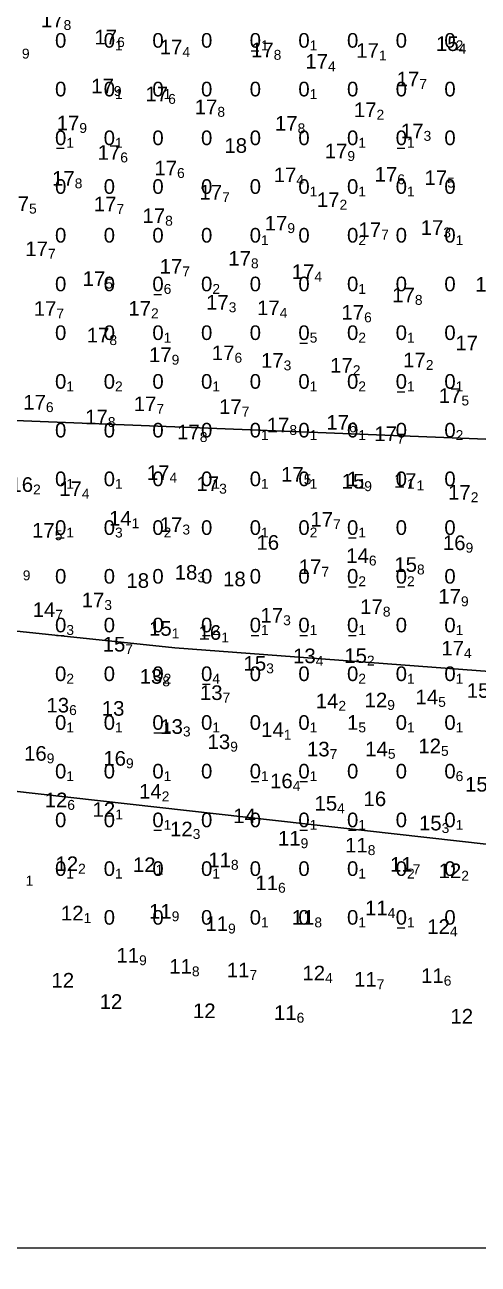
# Model space of a CAD drawing. Header units: millimetres. Extents: x 0 to 581027, y 0 to 6627194.
# Drawn here: x 580320.9 to 580376.8, y 6625619.3 to 6625771.9 of the extents above; entities that cross this region are included whole.
import ezdxf
from ezdxf.enums import TextEntityAlignment as Align

# ---------------------------------------------------------------- set-up
doc = ezdxf.new("R2010")
doc.units = ezdxf.units.MM
doc.layers.add('Soundings_1000', color=7, linetype='Continuous', true_color=0x000000)
doc.layers.add('soundings_diff', color=7, linetype='Continuous', true_color=0x000000)
for name, color, linetype in [('tiff', 7, 'Continuous'), ('tiff17.2', 7, 'Continuous'), ('Этап 4.2 верхняя бровка', 7, 'Continuous'), ('Этап 4.2 нижняя бровка', 7, 'Continuous'), ('Этап 4.2 рабочая прорезь', 7, 'Continuous'), ('Этап 5.2 верхняя бровка', 7, 'Continuous'), ('Этап 5.2 нижняя бровка', 7, 'Continuous')]:
    doc.layers.add(name, color=color, linetype=linetype)
doc.styles.get("Standard").update_dxf_attribs({"font": 'arial.ttf'})
picture_1 = doc.add_image_def('image2.tif', size_in_pixel=(3838, 2796))
picture_2 = doc.add_image_def('image3.tif', size_in_pixel=(3838, 2796))
picture_3 = doc.add_image_def('image4.tif', size_in_pixel=(2844, 2049))

msp = doc.modelspace()

# ---------------------------------------------------------------- linework, layer by layer
at = {"layer": 'soundings_diff', "color": 18, "true_color": 0x000000}
for p, q in [((580348.78, 6625768.72, -0.12), (580349.72, 6625768.72, -0.12)), ((580324.78, 6625756.72, -0.11), (580325.72, 6625756.72, -0.11)), ((580366.78, 6625756.72, -0.05), (580367.72, 6625756.72, -0.05)), ((580336.78, 6625738.72, -0.55), (580337.72, 6625738.72, -0.55)), ((580354.78, 6625732.72, -0.46), (580355.72, 6625732.72, -0.46)), ((580366.78, 6625726.72, -0.06), (580367.72, 6625726.72, -0.06)), ((580324.78, 6625708.72, -0.11), (580325.72, 6625708.72, -0.11)), ((580360.78, 6625708.72, -0.14), (580361.72, 6625708.72, -0.14)), ((580360.78, 6625702.72, -0.24), (580361.72, 6625702.72, -0.24)), ((580366.78, 6625702.72, -0.2), (580367.72, 6625702.72, -0.2)), ((580324.78, 6625696.72, -0.28), (580325.72, 6625696.72, -0.28)), ((580342.78, 6625696.72, -0.24), (580343.72, 6625696.72, -0.24)), ((580348.78, 6625696.72, -0.06), (580349.72, 6625696.72, -0.06)), ((580354.78, 6625696.72, -0.13), (580355.72, 6625696.72, -0.13)), ((580360.78, 6625696.72, -0.11), (580361.72, 6625696.72, -0.11)), ((580342.78, 6625690.72, -0.37), (580343.72, 6625690.72, -0.37)), ((580336.78, 6625684.72, -0.08), (580337.72, 6625684.72, -0.08)), ((580348.78, 6625678.72, -0.05), (580349.72, 6625678.72, -0.05)), ((580354.78, 6625678.72, -0.05), (580355.72, 6625678.72, -0.05)), ((580336.78, 6625672.72, -0.13), (580337.72, 6625672.72, -0.13)), ((580354.78, 6625672.72, -0.12), (580355.72, 6625672.72, -0.12)), ((580360.78, 6625672.72, -0.12), (580361.72, 6625672.72, -0.12)), ((580366.78, 6625660.72, -0.13), (580367.72, 6625660.72, -0.13))]:
    msp.add_line(p, q, dxfattribs=at)
at = {"layer": 'Этап 4.2 верхняя бровка', "color": 3, "lineweight": 30}
msp.add_lwpolyline([(580034.73, 6625732.44), (580219.34, 6625688.79), (580418.37, 6625666.45), (580558.33, 6625663.58), (580564.39, 6625663.69), (580570.18, 6625664.42), (580576.33, 6625666), (580582.31, 6625668.26), (580587.78, 6625671.44), (580592.52, 6625675.08), (580598.03, 6625680.19), (580602.67, 6625686.25), (580560.2, 6625713.67)], dxfattribs=at)
at = {"layer": 'Этап 4.2 нижняя бровка', "color": 1, "lineweight": 30}
msp.add_lwpolyline([(580570.65, 6625977.85), (580109.71, 6625996.05), (580034.52, 6625734.46), (580560.2, 6625713.67), (580570.65, 6625977.85)], dxfattribs=at)
at = {"layer": 'Этап 4.2 рабочая прорезь', "color": 5, "lineweight": 30}
msp.add_lwpolyline([(580034.52, 6625734.46), (580034.73, 6625732.44), (580219.82, 6625707.79), (580339.37, 6625695.21), (580419.15, 6625689.18), (580559.55, 6625694.89), (580560.2, 6625713.67)], dxfattribs=at)
at = {"layer": 'Этап 5.2 верхняя бровка', "color": 3, "linetype": 'Continuous', "lineweight": 30}
msp.add_lwpolyline([(580025.73, 6625725.21), (580144.31, 6625626.85), (580198.01, 6625585.68), (580306.45, 6625503.96), (580380.3, 6625452.25, -0.007042), (580424.66, 6625424.55, -0.01078), (580452.97, 6625405.43, -0.000003), (580488.81, 6625380.08, -0.000055), (580490.46, 6625378.91, -0.000083), (580499.82, 6625372.28, 0.000042), (580518.49, 6625359.07, 0.014493), (580533.47, 6625349.1, 0.004205), (580586.34, 6625316.72, 0.045482), (580608.84, 6625305.84, 0.025712), (580650.9, 6625292.46, 0.178181), (580685.89, 6625295.84, 0.112994), (580728.34, 6625329.74), (580768.13, 6625390.9), (580811.37, 6625457.98), (580825.99, 6625484.4), (580843.64, 6625527.16)], format="xyb", dxfattribs=at)
at = {"layer": 'Этап 5.2 нижняя бровка', "color": 1, "lineweight": 30}
msp.add_lwpolyline([(580034.53, 6625734.49), (580560.2, 6625713.68), (580560.18, 6625713.46), (580823.18, 6625540.15), (580784.51, 6625481.76), (580737.88, 6625410.99), (580697.72, 6625350.06), (580412.01, 6625509.64), (580025.99, 6625725.17), (580032.37, 6625730.74), (580034.53, 6625734.49)], close=True, dxfattribs=at)

# ---------------------------------------------------------------- texts
at = {"layer": 'Soundings_1000', "color": 18, "true_color": 0x000000}
for s, p in [('17', (580325.66, 6625772.5, 17.75)), ('17', (580332.26, 6625770.4, 17.6)), ('17', (580340.31, 6625769.17, 17.43)), ('17', (580351.56, 6625768.83, 17.79)), ('17', (580364.53, 6625768.75, 17.14)), ('15', (580374.36, 6625769.59, 15.43)), ('17', (580358.26, 6625767.41, 17.41)), ('17', (580369.51, 6625765.24, 17.69)), ('17', (580331.86, 6625764.37, 17.9)), ('17', (580338.55, 6625763.4, 17.63)), ('17', (580344.62, 6625761.81, 17.77)), ('17', (580364.24, 6625761.45, 17.21)), ('17', (580327.6, 6625759.82, 17.88)), ('17', (580354.51, 6625759.78, 17.79)), ('17', (580370.04, 6625758.85, 17.28)), ('17', (580332.65, 6625756.19, 17.57)), ('18', (580348.28, 6625757.05, 17.96)), ('17', (580360.65, 6625756.37, 17.9)), ('17', (580327.03, 6625753, 17.79)), ('17', (580339.65, 6625754.27, 17.55)), ('17', (580354.37, 6625753.44, 17.4)), ('17', (580366.8, 6625753.5, 17.56)), ('17', (580372.95, 6625753.09, 17.5)), ('17', (580345.21, 6625751.3, 17.72)), ('17', (580359.68, 6625750.37, 17.19)), ('17', (580321.4, 6625749.89, 17.46)), ('17', (580332.18, 6625749.85, 17.67)), ('17', (580338.18, 6625748.4, 17.75)), ('17', (580353.25, 6625747.49, 17.91)), ('17', (580372.48, 6625746.95, 17.33)), ('17', (580364.81, 6625746.68, 17.66)), ('17', (580323.73, 6625744.33, 17.7)), ('17', (580348.76, 6625743.15, 17.84)), ('17', (580340.29, 6625742.16, 17.74)), ('17', (580356.58, 6625741.51, 17.39)), ('17', (580330.8, 6625740.66, 17.49)), ('17', (580379.21, 6625739.95, 17.39)), ('17', (580346.02, 6625737.74, 17.34)), ('17', (580368.97, 6625738.65, 17.77)), ('17', (580324.78, 6625736.98, 17.65)), ('17', (580336.44, 6625737, 17.17)), ('17', (580352.31, 6625737.06, 17.4)), ('17', (580362.71, 6625736.5, 17.55)), ('17', (580331.31, 6625733.7, 17.83)), ('17', (580376.76, 6625732.74, 17.73)), ('17', (580338.98, 6625731.28, 17.91)), ('17', (580346.73, 6625731.52, 17.56)), ('17', (580352.79, 6625730.58, 17.27)), ('17', (580370.32, 6625730.64, 17.2)), ('17', (580361.32, 6625729.99, 17.16)), ('17', (580374.71, 6625726.26, 17.53)), ('17', (580323.48, 6625725.44, 17.64)), ('17', (580337.11, 6625725.24, 17.65)), ('17', (580347.63, 6625724.9, 17.7)), ('17', (580331.11, 6625723.61, 17.81)), ('17', (580353.5, 6625722.63, 17.77)), ('17', (580360.85, 6625722.95, 17.63)), ('17', (580342.45, 6625721.76, 17.84)), ('17', (580366.76, 6625721.55, 17.67)), ('17', (580338.72, 6625716.77, 17.38)), ('17', (580355.27, 6625716.55, 17.45)), ('16', (580321.9, 6625715.3, 16.18)), ('17', (580344.84, 6625715.4, 17.26)), ('15', (580362.73, 6625715.71, 15.94)), ('17', (580369.17, 6625715.8, 17.14)), ('17', (580327.91, 6625714.78, 17.35)), ('17', (580375.86, 6625714.35, 17.24)), ('14', (580334.05, 6625711.14, 14.06)), ('17', (580340.31, 6625710.37, 17.28)), ('17', (580358.89, 6625711.03, 17.7)), ('17', (580324.57, 6625709.67, 17.54)), ('16', (580352.23, 6625708.17, 15.95)), ('16', (580375.22, 6625708.13, 16.91)), ('14', (580363.3, 6625706.55, 14.62)), ('18', (580342.15, 6625704.49, 18.27)), ('17', (580357.45, 6625705.17, 17.66)), ('15', (580369.23, 6625705.45, 15.75)), ('18', (580336.2, 6625703.48, 18.01)), ('18', (580348.12, 6625703.67, 17.95)), ('17', (580330.68, 6625701.08, 17.31)), ('17', (580374.65, 6625701.53, 17.91)), ('14', (580324.64, 6625699.88, 14.71)), ('17', (580365.02, 6625700.26, 17.82)), ('17', (580352.73, 6625699.2, 17.3)), ('15', (580338.99, 6625697.58, 15.11)), ('16', (580345.09, 6625697.08, 16.09)), ('15', (580333.27, 6625695.64, 15.69)), ('17', (580375.03, 6625695.15, 17.37)), ('13', (580356.75, 6625694.2, 13.42)), ('15', (580363.06, 6625694.23, 15.24)), ('15', (580350.64, 6625693.28, 15.27)), ('13', (580337.83, 6625691.67, 13.83)), ('13', (580345.26, 6625689.67, 13.71)), ('14', (580371.84, 6625689.14, 14.54)), ('15', (580378.17, 6625689.94, 15.52)), ('13', (580326.34, 6625688.13, 13.57)), ('13', (580333.16, 6625687.73, 12.99)), ('14', (580359.54, 6625688.66, 14.21)), ('12', (580365.56, 6625688.76, 12.93)), ('13', (580340.37, 6625685.5, 13.28)), ('14', (580352.81, 6625685.11, 14.09)), ('13', (580346.2, 6625683.63, 13.88)), ('12', (580372.19, 6625683.11, 12.5)), ('16', (580323.58, 6625682.19, 16.91)), ('16', (580333.35, 6625681.58, 16.89)), ('13', (580358.46, 6625682.72, 13.66)), ('14', (580365.64, 6625682.75, 14.49)), ('16', (580353.91, 6625678.8, 16.38)), ('15', (580377.95, 6625678.39, 15.09)), ('14', (580337.76, 6625677.51, 14.24)), ('12', (580326.12, 6625676.46, 12.62)), ('12', (580332.02, 6625675.28, 12.11)), ('15', (580359.39, 6625676.05, 15.41)), ('16', (580365.43, 6625676.6, 15.96)), ('14', (580349.37, 6625674.5, 14.04)), ('15', (580372.27, 6625673.61, 15.33)), ('12', (580341.58, 6625672.88, 12.29)), ('11', (580354.88, 6625671.74, 11.92)), ('11', (580363.16, 6625670.89, 11.82)), ('11', (580346.29, 6625669.08, 11.75)), ('12', (580327.45, 6625668.6, 12.16)), ('12', (580337, 6625668.48, 12.12)), ('11', (580368.7, 6625668.52, 11.73)), ('12', (580374.69, 6625667.73, 12.19)), ('11', (580352.1, 6625666.25, 11.64)), ('11', (580365.62, 6625663.16, 11.4)), ('12', (580328.12, 6625662.52, 12.06)), ('11', (580338.99, 6625662.74, 11.88)), ('11', (580356.58, 6625661.99, 11.76)), ('11', (580345.94, 6625661.23, 11.9)), ('12', (580373.29, 6625660.87, 12.42)), ('11', (580334.97, 6625657.33, 11.94)), ('11', (580341.48, 6625655.96, 11.79)), ('11', (580348.58, 6625655.52, 11.71)), ('12', (580326.96, 6625654.25, 12.03)), ('12', (580357.9, 6625655.14, 12.4)), ('11', (580364.27, 6625654.37, 11.65)), ('11', (580372.53, 6625654.81, 11.61)), ('12', (580332.9, 6625651.63, 12.03)), ('12', (580344.4, 6625650.49, 12)), ('11', (580354.39, 6625650.25, 11.61)), ('12', (580376.15, 6625649.82, 11.98))]:
    msp.add_text(s, height=1.8, dxfattribs=at).set_placement(p, align=Align.MIDDLE_RIGHT)
for s, p in [('8', (580325.66, 6625772.5, 17.75)), ('6', (580332.26, 6625770.4, 17.6)), ('4', (580340.31, 6625769.17, 17.43)), ('4', (580374.36, 6625769.59, 15.43)), ('9', (580320.52, 6625768.98, 17.87)), ('8', (580351.56, 6625768.83, 17.79)), ('1', (580364.53, 6625768.75, 17.14)), ('4', (580358.26, 6625767.41, 17.41)), ('7', (580369.51, 6625765.24, 17.69)), ('9', (580331.86, 6625764.37, 17.9)), ('6', (580338.55, 6625763.4, 17.63)), ('8', (580344.62, 6625761.81, 17.77)), ('2', (580364.24, 6625761.45, 17.21)), ('9', (580327.6, 6625759.82, 17.88)), ('8', (580354.51, 6625759.78, 17.79)), ('3', (580370.04, 6625758.85, 17.28)), ('6', (580332.65, 6625756.19, 17.57)), ('9', (580360.65, 6625756.37, 17.9)), ('6', (580339.65, 6625754.27, 17.55)), ('8', (580327.03, 6625753, 17.79)), ('4', (580354.37, 6625753.44, 17.4)), ('6', (580366.8, 6625753.5, 17.56)), ('5', (580372.95, 6625753.09, 17.5)), ('7', (580345.21, 6625751.3, 17.72)), ('5', (580321.4, 6625749.89, 17.46)), ('7', (580332.18, 6625749.85, 17.67)), ('2', (580359.68, 6625750.37, 17.19)), ('8', (580338.18, 6625748.4, 17.75)), ('9', (580353.25, 6625747.49, 17.91)), ('7', (580364.81, 6625746.68, 17.66)), ('3', (580372.48, 6625746.95, 17.33)), ('7', (580323.73, 6625744.33, 17.7)), ('7', (580340.29, 6625742.16, 17.74)), ('8', (580348.76, 6625743.15, 17.84)), ('5', (580330.8, 6625740.66, 17.49)), ('4', (580356.58, 6625741.51, 17.39)), ('8', (580368.97, 6625738.65, 17.77)), ('3', (580346.02, 6625737.74, 17.34)), ('7', (580324.78, 6625736.98, 17.65)), ('2', (580336.44, 6625737, 17.17)), ('4', (580352.31, 6625737.06, 17.4)), ('6', (580362.71, 6625736.5, 17.55)), ('8', (580331.31, 6625733.7, 17.83)), ('9', (580338.98, 6625731.28, 17.91)), ('6', (580346.73, 6625731.52, 17.56)), ('3', (580352.79, 6625730.58, 17.27)), ('2', (580361.32, 6625729.99, 17.16)), ('2', (580370.32, 6625730.64, 17.2)), ('6', (580323.48, 6625725.44, 17.64)), ('7', (580337.11, 6625725.24, 17.65)), ('7', (580347.63, 6625724.9, 17.7)), ('5', (580374.71, 6625726.26, 17.53)), ('8', (580331.11, 6625723.61, 17.81)), ('8', (580353.5, 6625722.63, 17.77)), ('6', (580360.85, 6625722.95, 17.63)), ('8', (580342.45, 6625721.76, 17.84)), ('7', (580366.76, 6625721.55, 17.67)), ('4', (580338.72, 6625716.77, 17.38)), ('5', (580355.27, 6625716.55, 17.45)), ('9', (580362.73, 6625715.71, 15.94)), ('1', (580369.17, 6625715.8, 17.14)), ('2', (580321.9, 6625715.3, 16.18)), ('4', (580327.91, 6625714.78, 17.35)), ('3', (580344.84, 6625715.4, 17.26)), ('2', (580375.86, 6625714.35, 17.24)), ('1', (580334.05, 6625711.14, 14.06)), ('5', (580324.57, 6625709.67, 17.54)), ('3', (580340.31, 6625710.37, 17.28)), ('7', (580358.89, 6625711.03, 17.7)), ('9', (580375.22, 6625708.13, 16.91)), ('6', (580363.3, 6625706.55, 14.62)), ('7', (580357.45, 6625705.17, 17.66)), ('8', (580369.23, 6625705.45, 15.75)), ('9', (580320.63, 6625704.73, 17.94)), ('3', (580342.15, 6625704.49, 18.27)), ('3', (580330.68, 6625701.08, 17.31)), ('9', (580374.65, 6625701.53, 17.91)), ('7', (580324.64, 6625699.88, 14.71)), ('3', (580352.73, 6625699.2, 17.3)), ('8', (580365.02, 6625700.26, 17.82)), ('1', (580338.99, 6625697.58, 15.11)), ('1', (580345.09, 6625697.08, 16.09)), ('7', (580333.27, 6625695.64, 15.69)), ('4', (580375.03, 6625695.15, 17.37)), ('3', (580350.64, 6625693.28, 15.27)), ('4', (580356.75, 6625694.2, 13.42)), ('2', (580363.06, 6625694.23, 15.24)), ('8', (580337.83, 6625691.67, 13.83)), ('7', (580345.26, 6625689.67, 13.71)), ('2', (580359.54, 6625688.66, 14.21)), ('9', (580365.56, 6625688.76, 12.93)), ('5', (580371.84, 6625689.14, 14.54)), ('6', (580326.34, 6625688.13, 13.57)), ('3', (580340.37, 6625685.5, 13.28)), ('1', (580352.81, 6625685.11, 14.09)), ('9', (580323.58, 6625682.19, 16.91)), ('9', (580346.2, 6625683.63, 13.88)), ('7', (580358.46, 6625682.72, 13.66)), ('5', (580365.64, 6625682.75, 14.49)), ('5', (580372.19, 6625683.11, 12.5)), ('9', (580333.35, 6625681.58, 16.89)), ('4', (580353.91, 6625678.8, 16.38)), ('6', (580326.12, 6625676.46, 12.62)), ('2', (580337.76, 6625677.51, 14.24)), ('4', (580359.39, 6625676.05, 15.41)), ('1', (580332.02, 6625675.28, 12.11)), ('3', (580372.27, 6625673.61, 15.33)), ('3', (580341.58, 6625672.88, 12.29)), ('9', (580354.88, 6625671.74, 11.92)), ('8', (580363.16, 6625670.89, 11.82)), ('2', (580327.45, 6625668.6, 12.16)), ('1', (580337, 6625668.48, 12.12)), ('8', (580346.29, 6625669.08, 11.75)), ('7', (580368.7, 6625668.52, 11.73)), ('1', (580320.97, 6625667.13, 12.06)), ('2', (580374.69, 6625667.73, 12.19)), ('6', (580352.1, 6625666.25, 11.64)), ('1', (580328.12, 6625662.52, 12.06)), ('9', (580338.99, 6625662.74, 11.88)), ('4', (580365.62, 6625663.16, 11.4)), ('9', (580345.94, 6625661.23, 11.9)), ('8', (580356.58, 6625661.99, 11.76)), ('4', (580373.29, 6625660.87, 12.42)), ('9', (580334.97, 6625657.33, 11.94)), ('8', (580341.48, 6625655.96, 11.79)), ('7', (580348.58, 6625655.52, 11.71)), ('4', (580357.9, 6625655.14, 12.4)), ('6', (580372.53, 6625654.81, 11.61)), ('7', (580364.27, 6625654.37, 11.65)), ('6', (580354.39, 6625650.25, 11.61))]:
    msp.add_text(s, height=1.22, dxfattribs=at).set_placement(p, align=Align.TOP_LEFT)
at = {"layer": 'soundings_diff', "color": 18, "true_color": 0x000000}
for s, p in [('0', (580326, 6625770)), ('0', (580332, 6625770, 0.06)), ('0', (580338, 6625770, -0.01)), ('0', (580344, 6625770, -0.02)), ('0', (580350, 6625770, -0.12)), ('0', (580356, 6625770, 0.06)), ('0', (580362, 6625770, -0.02)), ('0', (580368, 6625770, -0.01)), ('0', (580374, 6625770, 0.17)), ('0', (580326, 6625764, -0.04)), ('0', (580332, 6625764, 0.11)), ('0', (580338, 6625764, 0.05)), ('0', (580344, 6625764, 0.02)), ('0', (580350, 6625764, -0.04)), ('0', (580356, 6625764, 0.09)), ('0', (580362, 6625764, -0.02)), ('0', (580368, 6625764, -0.02)), ('0', (580374, 6625764, 0.02)), ('0', (580326, 6625758, -0.11)), ('0', (580332, 6625758, 0.14)), ('0', (580338, 6625758, 0.04)), ('0', (580344, 6625758, -0.01)), ('0', (580350, 6625758)), ('0', (580356, 6625758, 0.03)), ('0', (580362, 6625758, 0.05)), ('0', (580368, 6625758, -0.05)), ('0', (580374, 6625758, 0.03)), ('0', (580326, 6625752)), ('0', (580332, 6625752)), ('0', (580338, 6625752, 0.01)), ('0', (580344, 6625752)), ('0', (580350, 6625752, 0.01)), ('0', (580356, 6625752, 0.05)), ('0', (580362, 6625752, 0.08)), ('0', (580368, 6625752, 0.05)), ('0', (580374, 6625752, 0.02)), ('0', (580326, 6625746, -0.01)), ('0', (580332, 6625746, 0.03)), ('0', (580338, 6625746, 0.02)), ('0', (580344, 6625746, -0.03)), ('0', (580350, 6625746, 0.07)), ('0', (580356, 6625746, 0.04)), ('0', (580362, 6625746, 0.19)), ('0', (580368, 6625746, 0.02)), ('0', (580374, 6625746, 0.05)), ('0', (580326, 6625740)), ('0', (580332, 6625740, 0.04)), ('0', (580338, 6625740, -0.55)), ('0', (580344, 6625740, 0.16)), ('0', (580350, 6625740, 0.03)), ('0', (580356, 6625740, 0.01)), ('0', (580362, 6625740, 0.06)), ('0', (580368, 6625740, 0.04)), ('0', (580374, 6625740, 0.03)), ('0', (580326, 6625734)), ('0', (580332, 6625734, 0.04)), ('0', (580338, 6625734, 0.08)), ('0', (580344, 6625734, 0.03)), ('0', (580350, 6625734, 0.01)), ('0', (580356, 6625734, -0.46)), ('0', (580362, 6625734, 0.16)), ('0', (580368, 6625734, 0.07)), ('0', (580374, 6625734, -0.02)), ('0', (580326, 6625728, 0.08)), ('0', (580332, 6625728, 0.19)), ('0', (580338, 6625728, 0.02)), ('0', (580344, 6625728, 0.08)), ('0', (580350, 6625728, 0.04)), ('0', (580356, 6625728, 0.1)), ('0', (580362, 6625728, 0.23)), ('0', (580368, 6625728, -0.06)), ('0', (580374, 6625728, 0.06)), ('0', (580326, 6625722, -0.01)), ('0', (580332, 6625722, 0.03)), ('0', (580338, 6625722, 0.01)), ('0', (580344, 6625722, 0.04)), ('0', (580350, 6625722, 0.05)), ('0', (580356, 6625722, 0.06)), ('0', (580362, 6625722, 0.1)), ('0', (580368, 6625722, -0.02)), ('0', (580374, 6625722, 0.23)), ('0', (580326, 6625716, 0.05)), ('0', (580332, 6625716, 0.07)), ('0', (580338, 6625716, 0.04)), ('0', (580344, 6625716, 0.11)), ('0', (580350, 6625716, 0.07)), ('0', (580356, 6625716, 0.09)), ('1', (580362, 6625716, 1.07)), ('0', (580368, 6625716, 0.1)), ('0', (580374, 6625716, -0.02)), ('0', (580326, 6625710, -0.11)), ('0', (580332, 6625710, 0.28)), ('0', (580338, 6625710, 0.24)), ('0', (580344, 6625710, 0.01)), ('0', (580350, 6625710, 0.06)), ('0', (580356, 6625710, 0.24)), ('0', (580362, 6625710, -0.14)), ('0', (580368, 6625710, -0.02)), ('0', (580374, 6625710, 0.01)), ('0', (580326, 6625704, 0.04)), ('0', (580332, 6625704)), ('0', (580338, 6625704, 0.04)), ('0', (580344, 6625704, 0.03)), ('0', (580350, 6625704, -0.01)), ('0', (580356, 6625704, -0.03)), ('0', (580362, 6625704, -0.24)), ('0', (580368, 6625704, -0.2)), ('0', (580374, 6625704, -0.02)), ('0', (580326, 6625698, -0.28)), ('0', (580332, 6625698, -0.02)), ('0', (580338, 6625698, -0.04)), ('0', (580344, 6625698, -0.24)), ('0', (580350, 6625698, -0.06)), ('0', (580356, 6625698, -0.13)), ('0', (580362, 6625698, -0.11)), ('0', (580368, 6625698, -0.03)), ('0', (580374, 6625698, 0.07)), ('0', (580326, 6625692, 0.18)), ('0', (580332, 6625692, 0.04)), ('0', (580338, 6625692, 0.15)), ('0', (580344, 6625692, -0.37)), ('0', (580350, 6625692, 0.02)), ('0', (580356, 6625692)), ('0', (580362, 6625692, 0.17)), ('0', (580368, 6625692, 0.11)), ('0', (580374, 6625692, 0.13)), ('0', (580326, 6625686, 0.09)), ('0', (580332, 6625686, 0.06)), ('0', (580338, 6625686, -0.08)), ('0', (580344, 6625686, 0.1)), ('0', (580350, 6625686, -0.04)), ('0', (580356, 6625686, 0.13)), ('1', (580362, 6625686, 1.48)), ('0', (580368, 6625686, 0.1)), ('0', (580374, 6625686, 0.08)), ('0', (580326, 6625680, 0.05)), ('0', (580332, 6625680, 0.04)), ('0', (580338, 6625680, 0.08)), ('0', (580344, 6625680, -0.03)), ('0', (580350, 6625680, -0.05)), ('0', (580356, 6625680, -0.05)), ('0', (580362, 6625680, 0.02)), ('0', (580368, 6625680, 0.01)), ('0', (580374, 6625680, 0.55)), ('0', (580326, 6625674, 0.03)), ('0', (580332, 6625674, -0.01)), ('0', (580338, 6625674, -0.13)), ('0', (580344, 6625674, 0.01)), ('0', (580350, 6625674, -0.03)), ('0', (580356, 6625674, -0.12)), ('0', (580362, 6625674, -0.12)), ('0', (580368, 6625674)), ('0', (580374, 6625674, 0.05)), ('0', (580326, 6625668, 0.07)), ('0', (580332, 6625668, 0.07)), ('0', (580338, 6625668, 0.02)), ('0', (580344, 6625668, 0.14)), ('0', (580350, 6625668, 0.01)), ('0', (580356, 6625668)), ('0', (580362, 6625668, 0.08)), ('0', (580368, 6625668, 0.24)), ('0', (580374, 6625668, -0.02)), ('0', (580332, 6625662, 0.01)), ('0', (580338, 6625662, 0.01)), ('0', (580344, 6625662, -0.04)), ('0', (580350, 6625662, 0.07)), ('0', (580356, 6625662)), ('0', (580362, 6625662, 0.09)), ('0', (580368, 6625662, -0.13)), ('0', (580374, 6625662, -0.01))]:
    msp.add_text(s, height=1.8, dxfattribs=at).set_placement(p, align=Align.MIDDLE_RIGHT)
for s, p in [('1', (580332, 6625770, 0.06)), ('1', (580350, 6625770, -0.12)), ('1', (580356, 6625770, 0.06)), ('2', (580374, 6625770, 0.17)), ('1', (580332, 6625764, 0.11)), ('1', (580338, 6625764, 0.05)), ('1', (580356, 6625764, 0.09)), ('1', (580326, 6625758, -0.11)), ('1', (580332, 6625758, 0.14)), ('1', (580362, 6625758, 0.05)), ('1', (580368, 6625758, -0.05)), ('1', (580356, 6625752, 0.05)), ('1', (580362, 6625752, 0.08)), ('1', (580368, 6625752, 0.05)), ('1', (580350, 6625746, 0.07)), ('2', (580362, 6625746, 0.19)), ('1', (580374, 6625746, 0.05)), ('6', (580338, 6625740, -0.55)), ('2', (580344, 6625740, 0.16)), ('1', (580362, 6625740, 0.06)), ('1', (580338, 6625734, 0.08)), ('5', (580356, 6625734, -0.46)), ('2', (580362, 6625734, 0.16)), ('1', (580368, 6625734, 0.07)), ('1', (580326, 6625728, 0.08)), ('2', (580332, 6625728, 0.19)), ('1', (580344, 6625728, 0.08)), ('1', (580356, 6625728, 0.1)), ('2', (580362, 6625728, 0.23)), ('1', (580368, 6625728, -0.06)), ('1', (580374, 6625728, 0.06)), ('1', (580350, 6625722, 0.05)), ('1', (580356, 6625722, 0.06)), ('1', (580362, 6625722, 0.1)), ('2', (580374, 6625722, 0.23)), ('1', (580326, 6625716, 0.05)), ('1', (580332, 6625716, 0.07)), ('1', (580344, 6625716, 0.11)), ('1', (580350, 6625716, 0.07)), ('1', (580356, 6625716, 0.09)), ('1', (580362, 6625716, 1.07)), ('1', (580368, 6625716, 0.1)), ('1', (580326, 6625710, -0.11)), ('3', (580332, 6625710, 0.28)), ('2', (580338, 6625710, 0.24)), ('1', (580350, 6625710, 0.06)), ('2', (580356, 6625710, 0.24)), ('1', (580362, 6625710, -0.14)), ('2', (580362, 6625704, -0.24)), ('2', (580368, 6625704, -0.2)), ('3', (580326, 6625698, -0.28)), ('2', (580344, 6625698, -0.24)), ('1', (580350, 6625698, -0.06)), ('1', (580356, 6625698, -0.13)), ('1', (580362, 6625698, -0.11)), ('1', (580374, 6625698, 0.07)), ('2', (580326, 6625692, 0.18)), ('2', (580338, 6625692, 0.15)), ('4', (580344, 6625692, -0.37)), ('2', (580362, 6625692, 0.17)), ('1', (580368, 6625692, 0.11)), ('1', (580374, 6625692, 0.13)), ('1', (580326, 6625686, 0.09)), ('1', (580332, 6625686, 0.06)), ('1', (580338, 6625686, -0.08)), ('1', (580344, 6625686, 0.1)), ('1', (580356, 6625686, 0.13)), ('5', (580362, 6625686, 1.48)), ('1', (580368, 6625686, 0.1)), ('1', (580374, 6625686, 0.08)), ('1', (580326, 6625680, 0.05)), ('1', (580338, 6625680, 0.08)), ('1', (580350, 6625680, -0.05)), ('1', (580356, 6625680, -0.05)), ('6', (580374, 6625680, 0.55)), ('1', (580338, 6625674, -0.13)), ('1', (580356, 6625674, -0.12)), ('1', (580362, 6625674, -0.12)), ('1', (580374, 6625674, 0.05)), ('1', (580326, 6625668, 0.07)), ('1', (580332, 6625668, 0.07)), ('1', (580344, 6625668, 0.14)), ('1', (580362, 6625668, 0.08)), ('2', (580368, 6625668, 0.24)), ('1', (580350, 6625662, 0.07)), ('1', (580362, 6625662, 0.09)), ('1', (580368, 6625662, -0.13))]:
    msp.add_text(s, height=1.22, dxfattribs=at).set_placement(p, align=Align.TOP_LEFT)

# ---------------------------------------------------------------- pictures from other files: only their frames are drawn
at = {"layer": 'soundings_diff', "color": 7, "true_color": 0xffffff}
image = msp.add_image(picture_3, insert=(580007.44, 6625621.28), size_in_units=(568.8, 409.8), dxfattribs=at)
image.dxf.flags = 7
at = {"layer": 'tiff', "color": 7, "true_color": 0xffffff}
image = msp.add_image(picture_1, insert=(580010.5, 6625614.78), size_in_units=(575.7, 419.4), dxfattribs=dict(at, brightness=70))
image.dxf.flags = 7
at = {"layer": 'tiff17.2', "color": 7, "true_color": 0xffffff}
image = msp.add_image(picture_2, insert=(580010.5, 6625614.78), size_in_units=(575.7, 419.4), dxfattribs=dict(at, brightness=70))
image.dxf.flags = 7

doc.saveas('drawing.dxf')
